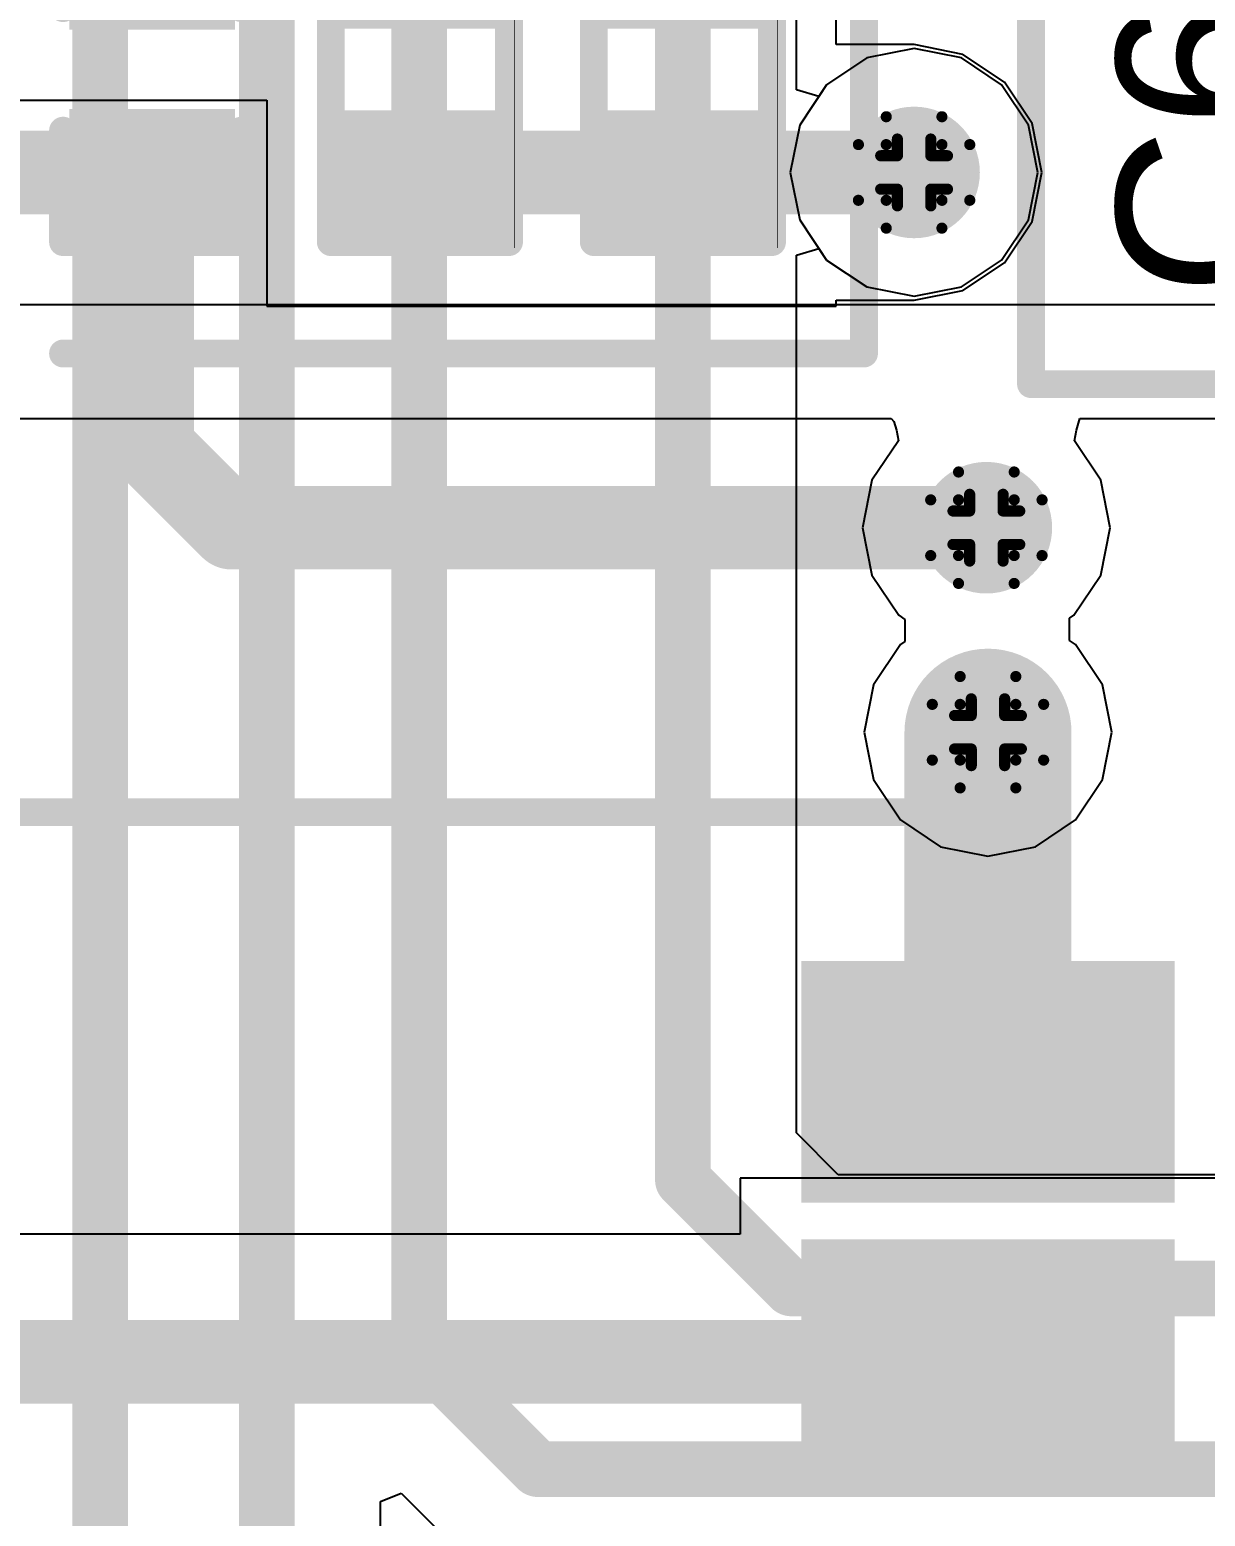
# Model space of a CAD drawing. Header units: inches. Extents: x 0 to 198, y 0 to 199.
# Drawn here: x 3.7802 to 3.9913, y 2.6045 to 2.8714 of the extents above; entities that cross this region are included whole.
import ezdxf

# ---------------------------------------------------------------- set-up
doc = ezdxf.new("R2010")
doc.units = ezdxf.units.IN
doc.header["$MEASUREMENT"] = 0
for name, color, linetype in [('Bottom Layer', 5, 'Continuous'), ('Drill Drawing', 1, 'Continuous'), ('Layer 1', 16, 'Continuous'), ('Layer 2', 76, 'Continuous'), ('Top Layer', 1, 'Continuous'), ('Top Overlay', 2, 'Continuous'), ('Top Paste', 8, 'Continuous'), ('Top Solder', 216, 'Continuous'), ('Via Holes', 16, 'Continuous')]:
    doc.layers.add(name, color=color, linetype=linetype)
doc.styles.add('Arial', font='', dxfattribs={"height": 0.2})
doc.styles.get('Arial').set_extended_font_data('Arial')

# ---------------------------------------------------------------- blocks, each defined once
blk = doc.blocks.new('41_SMD_UFL_M______47')
at = {"layer": 'Top Layer'}
for points in [[(0.31496035, 0.36732265), (0.37401545, 0.36732265), (0.37401545, 0.33188955), (0.31496035, 0.33188955)], [(0.31496035, 0.31732265), (0.37401545, 0.31732265), (0.37401545, 0.28188955), (0.31496035, 0.28188955)]]:
    blk.add_hatch(color=1, dxfattribs=at).paths.add_polyline_path(points)
at = {"layer": 'Top Paste'}
for points in [[(0.31496035, 0.36732265), (0.37401545, 0.36732265), (0.37401545, 0.33188955), (0.31496035, 0.33188955)], [(0.31496035, 0.31732265), (0.37401545, 0.31732265), (0.37401545, 0.28188955), (0.31496035, 0.28188955)]]:
    blk.add_hatch(color=8, dxfattribs=at).paths.add_polyline_path(points)
at = {"layer": 'Top Solder'}
for points in [[(0.31096035, 0.37132265), (0.37801545, 0.37132265), (0.37801545, 0.32788955), (0.31096035, 0.32788955)], [(0.31096035, 0.32132265), (0.37801545, 0.32132265), (0.37801545, 0.27788955), (0.31096035, 0.27788955)]]:
    blk.add_hatch(color=216, dxfattribs=at).paths.add_polyline_path(points)
at = {"layer": 'Top Overlay'}
for points in [[(-0.3560001, 0.3980001, 0.005, 0.005, 0), (0.3559999, 0.3980001, 0.005, 0.005, 0)], [(0.3559999, 0.3770001, 0.005, 0.005, 0), (0.3559999, 0.3980001, 0.005, 0.005, 0)]]:
    blk.add_lwpolyline(points, format="xyseb", dxfattribs=at)
for points in [[(0.3547499, 0.3980001, 0.0025, 0.0025, 1), (0.3572499, 0.3980001, 0.0025, 0.0025, 1)], [(0.3547499, 0.3980001, 0.0025, 0.0025, 1), (0.3572499, 0.3980001, 0.0025, 0.0025, 1)], [(0.3547499, 0.3770001, 0.0025, 0.0025, 1), (0.3572499, 0.3770001, 0.0025, 0.0025, 1)]]:
    blk.add_lwpolyline(points, format="xyseb", close=True, dxfattribs=at)
blk = doc.blocks.new('R___0402_93')
at = {"layer": 'Top Layer'}
for points in [[(-0.0275003, -0.0125007), (-0.0275003, 0.0124993), (-0.009500299999999998, 0.0124993), (-0.009500300000000001, -0.0125007)], [(0.009499699999999998, -0.0125007), (0.009499700000000002, 0.0124993), (0.0274997, 0.0124993), (0.0274997, -0.0125007)]]:
    blk.add_hatch(color=1, dxfattribs=at).paths.add_polyline_path(points)
at = {"layer": 'Top Paste'}
for points in [[(-0.0275003, -0.0125007), (-0.0275003, 0.0124993), (-0.009500299999999998, 0.0124993), (-0.009500300000000001, -0.0125007)], [(0.009499699999999998, -0.0125007), (0.009499700000000002, 0.0124993), (0.0274997, 0.0124993), (0.0274997, -0.0125007)]]:
    blk.add_hatch(color=8, dxfattribs=at).paths.add_polyline_path(points)
at = {"layer": 'Top Solder'}
for points in [[(-0.0296657, -0.0146661), (-0.0296657, 0.0146647), (-0.007334899999999998, 0.0146647), (-0.007334900000000002, -0.0146661)], [(0.007334299999999998, -0.0146661), (0.007334300000000001, 0.0146647), (0.0296651, 0.0146647), (0.0296651, -0.0146661)]]:
    blk.add_hatch(color=216, dxfattribs=at).paths.add_polyline_path(points)
at = {"layer": 'Top Overlay'}
for points in [[(-0.0310003, 0.0159993, 0.005, 0.005, 0), (-0.0310003, -0.0160007, 0.005, 0.005, 0)], [(-0.0310003, 0.0159993, 0.005, 0.005, 0), (0.0309997, 0.0159993, 0.005, 0.005, 0)], [(0.0309997, 0.0159993, 0.005, 0.005, 0), (0.0309997, -0.0160007, 0.005, 0.005, 0)], [(-0.0310003, -0.0160007, 0.005, 0.005, 0), (0.0309997, -0.0160007, 0.005, 0.005, 0)], [(-0.0320003, -0.0170007, 0.000127, 0.000127, 0), (0.0319997, -0.0170007, 0.000127, 0.000127, 0)]]:
    blk.add_lwpolyline(points, format="xyseb", dxfattribs=at)
for points in [[(-0.0322503, 0.0159993, 0.0025, 0.0025, 1), (-0.0297503, 0.0159993, 0.0025, 0.0025, 1)], [(-0.0322503, 0.0159993, 0.0025, 0.0025, 1), (-0.0297503, 0.0159993, 0.0025, 0.0025, 1)], [(0.0297497, 0.0159993, 0.0025, 0.0025, 1), (0.0322497, 0.0159993, 0.0025, 0.0025, 1)], [(0.0297497, 0.0159993, 0.0025, 0.0025, 1), (0.0322497, 0.0159993, 0.0025, 0.0025, 1)], [(-0.0322503, -0.0160007, 0.0025, 0.0025, 1), (-0.0297503, -0.0160007, 0.0025, 0.0025, 1)], [(-0.0322503, -0.0160007, 0.0025, 0.0025, 1), (-0.0297503, -0.0160007, 0.0025, 0.0025, 1)], [(0.0297497, -0.0160007, 0.0025, 0.0025, 1), (0.0322497, -0.0160007, 0.0025, 0.0025, 1)], [(0.0297497, -0.0160007, 0.0025, 0.0025, 1), (0.0322497, -0.0160007, 0.0025, 0.0025, 1)], [(-0.032032, -0.0170007, 6.35e-05, 6.35e-05, 1), (-0.0319686, -0.0170007, 6.35e-05, 6.35e-05, 1)], [(0.031968, -0.0170007, 6.35e-05, 6.35e-05, 1), (0.0320314, -0.0170007, 6.35e-05, 6.35e-05, 1)]]:
    blk.add_lwpolyline(points, format="xyseb", close=True, dxfattribs=at)
blk = doc.blocks.new('R___0402_95')
at = {"layer": 'Top Layer'}
for points in [[(-0.0274997, -0.0124999), (-0.0274997, 0.0125001), (-0.009499699999999998, 0.0125001), (-0.009499700000000002, -0.0124999)], [(0.009500299999999998, -0.0124999), (0.009500300000000001, 0.0125001), (0.0275003, 0.0125001), (0.0275003, -0.0124999)]]:
    blk.add_hatch(color=1, dxfattribs=at).paths.add_polyline_path(points)
at = {"layer": 'Top Paste'}
for points in [[(-0.0274997, -0.0124999), (-0.0274997, 0.0125001), (-0.009499699999999998, 0.0125001), (-0.009499700000000002, -0.0124999)], [(0.009500299999999998, -0.0124999), (0.009500300000000001, 0.0125001), (0.0275003, 0.0125001), (0.0275003, -0.0124999)]]:
    blk.add_hatch(color=8, dxfattribs=at).paths.add_polyline_path(points)
at = {"layer": 'Top Solder'}
for points in [[(-0.0296651, -0.0146653), (-0.0296651, 0.0146655), (-0.007334299999999998, 0.0146655), (-0.007334300000000001, -0.0146653)], [(0.007334899999999998, -0.0146653), (0.007334900000000002, 0.0146655), (0.0296657, 0.0146655), (0.0296657, -0.0146653)]]:
    blk.add_hatch(color=216, dxfattribs=at).paths.add_polyline_path(points)
at = {"layer": 'Top Overlay'}
for points in [[(-0.0309997, 0.0160001, 0.005, 0.005, 0), (-0.0309997, -0.0159999, 0.005, 0.005, 0)], [(-0.0309997, 0.0160001, 0.005, 0.005, 0), (0.0310003, 0.0160001, 0.005, 0.005, 0)], [(0.0310003, 0.0160001, 0.005, 0.005, 0), (0.0310003, -0.0159999, 0.005, 0.005, 0)], [(-0.0309997, -0.0159999, 0.005, 0.005, 0), (0.0310003, -0.0159999, 0.005, 0.005, 0)], [(-0.0319997, -0.0169999, 0.000127, 0.000127, 0), (0.0320003, -0.0169999, 0.000127, 0.000127, 0)]]:
    blk.add_lwpolyline(points, format="xyseb", dxfattribs=at)
for points in [[(-0.0322497, 0.0160001, 0.0025, 0.0025, 1), (-0.0297497, 0.0160001, 0.0025, 0.0025, 1)], [(-0.0322497, 0.0160001, 0.0025, 0.0025, 1), (-0.0297497, 0.0160001, 0.0025, 0.0025, 1)], [(0.0297503, 0.0160001, 0.0025, 0.0025, 1), (0.0322503, 0.0160001, 0.0025, 0.0025, 1)], [(0.0297503, 0.0160001, 0.0025, 0.0025, 1), (0.0322503, 0.0160001, 0.0025, 0.0025, 1)], [(-0.0322497, -0.0159999, 0.0025, 0.0025, 1), (-0.0297497, -0.0159999, 0.0025, 0.0025, 1)], [(-0.0322497, -0.0159999, 0.0025, 0.0025, 1), (-0.0297497, -0.0159999, 0.0025, 0.0025, 1)], [(0.0297503, -0.0159999, 0.0025, 0.0025, 1), (0.0322503, -0.0159999, 0.0025, 0.0025, 1)], [(0.0297503, -0.0159999, 0.0025, 0.0025, 1), (0.0322503, -0.0159999, 0.0025, 0.0025, 1)], [(-0.0320314, -0.0169999, 6.35e-05, 6.35e-05, 1), (-0.031968, -0.0169999, 6.35e-05, 6.35e-05, 1)], [(0.0319686, -0.0169999, 6.35e-05, 6.35e-05, 1), (0.032032, -0.0169999, 6.35e-05, 6.35e-05, 1)]]:
    blk.add_lwpolyline(points, format="xyseb", close=True, dxfattribs=at)
blk = doc.blocks.new('C___0402_312')
at = {"layer": 'Top Layer'}
for points in [[(-0.0274993, -0.0124993), (-0.0274993, 0.0125007), (-0.009499299999999999, 0.0125007), (-0.009499300000000002, -0.0124993)], [(0.009500699999999999, -0.0124993), (0.0095007, 0.0125007), (0.0275007, 0.0125007), (0.0275007, -0.0124993)]]:
    blk.add_hatch(color=1, dxfattribs=at).paths.add_polyline_path(points)
at = {"layer": 'Top Paste'}
for points in [[(-0.0274993, -0.0124993), (-0.0274993, 0.0125007), (-0.009499299999999999, 0.0125007), (-0.009499300000000002, -0.0124993)], [(0.009500699999999999, -0.0124993), (0.0095007, 0.0125007), (0.0275007, 0.0125007), (0.0275007, -0.0124993)]]:
    blk.add_hatch(color=8, dxfattribs=at).paths.add_polyline_path(points)
at = {"layer": 'Top Solder'}
for points in [[(-0.0298615, -0.0148615), (-0.0298615, 0.0148629), (-0.007137099999999999, 0.0148629), (-0.007137100000000001, -0.0148615)], [(0.007138499999999998, -0.0148615), (0.007138500000000002, 0.0148629), (0.0298629, 0.0148629), (0.0298629, -0.0148615)]]:
    blk.add_hatch(color=216, dxfattribs=at).paths.add_polyline_path(points)
at = {"layer": 'Top Overlay'}
for points in [[(-0.0309993, 0.0160007, 0.005, 0.005, 0), (-0.0109993, 0.0160007, 0.005, 0.005, 0)], [(-0.0309993, 0.0160007, 0.005, 0.005, 0), (-0.0309993, -0.0159993, 0.005, 0.005, 0)], [(0.0110007, 0.0160007, 0.005, 0.005, 0), (0.0310007, 0.0160007, 0.005, 0.005, 0)], [(0.0310007, 0.0160007, 0.005, 0.005, 0), (0.0310007, -0.0159993, 0.005, 0.005, 0)], [(-0.0309993, -0.0159993, 0.005, 0.005, 0), (-0.0109993, -0.0159993, 0.005, 0.005, 0)], [(0.0110007, -0.0159993, 0.005, 0.005, 0), (0.0310007, -0.0159993, 0.005, 0.005, 0)]]:
    blk.add_lwpolyline(points, format="xyseb", dxfattribs=at)
for points in [[(-0.0322493, 0.0160007, 0.0025, 0.0025, 1), (-0.0297493, 0.0160007, 0.0025, 0.0025, 1)], [(-0.0322493, 0.0160007, 0.0025, 0.0025, 1), (-0.0297493, 0.0160007, 0.0025, 0.0025, 1)], [(-0.0122493, 0.0160007, 0.0025, 0.0025, 1), (-0.0097493, 0.0160007, 0.0025, 0.0025, 1)], [(0.0097507, 0.0160007, 0.0025, 0.0025, 1), (0.0122507, 0.0160007, 0.0025, 0.0025, 1)], [(0.0297507, 0.0160007, 0.0025, 0.0025, 1), (0.0322507, 0.0160007, 0.0025, 0.0025, 1)], [(0.0297507, 0.0160007, 0.0025, 0.0025, 1), (0.0322507, 0.0160007, 0.0025, 0.0025, 1)], [(-0.0322493, -0.0159993, 0.0025, 0.0025, 1), (-0.0297493, -0.0159993, 0.0025, 0.0025, 1)], [(-0.0322493, -0.0159993, 0.0025, 0.0025, 1), (-0.0297493, -0.0159993, 0.0025, 0.0025, 1)], [(-0.0122493, -0.0159993, 0.0025, 0.0025, 1), (-0.0097493, -0.0159993, 0.0025, 0.0025, 1)], [(0.0097507, -0.0159993, 0.0025, 0.0025, 1), (0.0122507, -0.0159993, 0.0025, 0.0025, 1)], [(0.0297507, -0.0159993, 0.0025, 0.0025, 1), (0.0322507, -0.0159993, 0.0025, 0.0025, 1)], [(0.0297507, -0.0159993, 0.0025, 0.0025, 1), (0.0322507, -0.0159993, 0.0025, 0.0025, 1)]]:
    blk.add_lwpolyline(points, format="xyseb", close=True, dxfattribs=at)

msp = doc.modelspace()

# ---------------------------------------------------------------- hatches: boundary and pattern name
at = {"layer": 'Bottom Layer'}
h = msp.add_hatch(color=5, dxfattribs=at)
edge = h.paths.add_edge_path()
edge.add_arc((3.939, 2.8457779), 0.011811, 0, 360)
h = msp.add_hatch(color=5, dxfattribs=at)
edge = h.paths.add_edge_path()
edge.add_arc((3.95198, 2.782), 0.011811, 0, 360)
h = msp.add_hatch(color=5, dxfattribs=at)
edge = h.paths.add_edge_path()
edge.add_arc((3.9522696, 2.7452844), 0.011811, 0, 360)
at = {"layer": 'Layer 1'}
h = msp.add_hatch(color=16, dxfattribs=at)
edge = h.paths.add_edge_path()
edge.add_arc((3.939, 2.8457779), 0.011811, 0, 360)
h = msp.add_hatch(color=16, dxfattribs=at)
edge = h.paths.add_edge_path()
edge.add_arc((3.95198, 2.782), 0.011811, 0, 360)
h = msp.add_hatch(color=16, dxfattribs=at)
edge = h.paths.add_edge_path()
edge.add_arc((3.9522696, 2.7452844), 0.011811, 0, 360)
at = {"layer": 'Layer 2'}
h = msp.add_hatch(color=76, dxfattribs=at)
edge = h.paths.add_edge_path()
edge.add_arc((3.939, 2.8457779), 0.011811, 0, 360)
h = msp.add_hatch(color=76, dxfattribs=at)
edge = h.paths.add_edge_path()
edge.add_arc((3.95198, 2.782), 0.011811, 0, 360)
h = msp.add_hatch(color=76, dxfattribs=at)
edge = h.paths.add_edge_path()
edge.add_arc((3.9522696, 2.7452844), 0.011811, 0, 360)
at = {"layer": 'Top Layer'}
h = msp.add_hatch(color=1, dxfattribs=at)
edge = h.paths.add_edge_path()
edge.add_arc((3.939, 2.8457779), 0.011811, 0, 360)
h = msp.add_hatch(color=1, dxfattribs=at)
edge = h.paths.add_edge_path()
edge.add_arc((3.95198, 2.782), 0.011811, 0, 360)
h = msp.add_hatch(color=1, dxfattribs=at)
edge = h.paths.add_edge_path()
edge.add_arc((3.9522696, 2.7452844), 0.011811, 0, 360)
at = {"layer": 'Via Holes'}
h = msp.add_hatch(color=7, dxfattribs=at)
edge = h.paths.add_edge_path()
edge.add_arc((3.939, 2.8457779), 0.0059055, 0, 360)
h = msp.add_hatch(color=7, dxfattribs=at)
edge = h.paths.add_edge_path()
edge.add_arc((3.95198, 2.782), 0.0059055, 0, 360)
h = msp.add_hatch(color=7, dxfattribs=at)
edge = h.paths.add_edge_path()
edge.add_arc((3.9522696, 2.7452844), 0.0059055, 0, 360)

# ---------------------------------------------------------------- linework, layer by layer
at = {"layer": 'Bottom Layer'}
for p, q in [((3.9178714, 2.8606154), (3.9178714, 2.9167381)), ((3.9304898, 2.8663234), (3.9232751, 2.8615028)), ((3.939, 2.8680162), (3.9304898, 2.8663234)), ((3.9475102, 2.8663234), (3.939, 2.8680162)), ((3.9547249, 2.8615028), (3.9475102, 2.8663234)), ((3.9232751, 2.8615028), (3.9218714, 2.859402)), ((3.9595455, 2.8542881), (3.9547249, 2.8615028)), ((3.9218714, 2.859402), (3.9178714, 2.8606154)), ((3.9612383, 2.8457779), (3.9595455, 2.8542881)), ((3.9595455, 2.8372677), (3.9612383, 2.8457779)), ((3.9547249, 2.830053), (3.9595455, 2.8372677)), ((3.9178714, 2.8309404), (3.9218714, 2.8321538)), ((3.9218714, 2.8321538), (3.9232751, 2.830053)), ((3.9178714, 2.6733453), (3.9178714, 2.8309404)), ((3.9232751, 2.830053), (3.9304898, 2.8252324)), ((3.9475102, 2.8252324), (3.9547249, 2.830053)), ((3.9304898, 2.8252324), (3.939, 2.8235396)), ((3.939, 2.8235396), (3.9475102, 2.8252324)), ((3.9253866, 2.6658301), (3.9178714, 2.6733453)), ((4.2218825, 2.6658301), (3.9253866, 2.6658301)), ((3.8431662, 2.6071619), (3.8468618, 2.6086926)), ((3.8468618, 2.6086926), (3.8569736, 2.5985808)), ((3.8431662, 2.4616722), (3.8431662, 2.6071619))]:
    msp.add_line(p, q, dxfattribs=at)
for points in [[(3.7928286, 2.4026154, 0.01, 0.01, 0), (3.7928286, 2.9851902, 0.01, 0.01, 0)], [(3.8227744, 2.4532256, 0.01, 0.01, 0), (3.8227744, 2.9574095, 0.01, 0.01, 0)], [(3.8501368, 2.634256, 0.01, 0.01, 0), (3.8501368, 2.9254783, 0.01, 0.01, 0)], [(3.8974796, 2.6648987, 0.01, 0.01, 0), (3.8974796, 2.9254783, 0.01, 0.01, 0)], [(3.8974796, 2.6648987, 0.01, 0.01, 0), (3.91694, 2.6454383, 0.01, 0.01, 0)], [(3.91694, 2.6454383, 0.01, 0.01, 0), (4.2218825, 2.6454383, 0.01, 0.01, 0)], [(3.8501368, 2.634256, 0.01, 0.01, 0), (3.8713928, 2.613, 0.01, 0.01, 0)], [(3.8713928, 2.613, 0.01, 0.01, 0), (4.206, 2.613, 0.01, 0.01, 0)]]:
    msp.add_lwpolyline(points, format="xyseb", dxfattribs=at)
for points in [[(3.8949796, 2.6648987, 0.005, 0.005, 1), (3.8999796, 2.6648987, 0.005, 0.005, 1)], [(3.8949796, 2.6648987, 0.005, 0.005, 1), (3.8999796, 2.6648987, 0.005, 0.005, 1)], [(3.91444, 2.6454383, 0.005, 0.005, 1), (3.91944, 2.6454383, 0.005, 0.005, 1)], [(3.91444, 2.6454383, 0.005, 0.005, 1), (3.91944, 2.6454383, 0.005, 0.005, 1)], [(3.8476368, 2.634256, 0.005, 0.005, 1), (3.8526368, 2.634256, 0.005, 0.005, 1)], [(3.8476368, 2.634256, 0.005, 0.005, 1), (3.8526368, 2.634256, 0.005, 0.005, 1)], [(3.8688928, 2.613, 0.005, 0.005, 1), (3.8738928, 2.613, 0.005, 0.005, 1)], [(3.8688928, 2.613, 0.005, 0.005, 1), (3.8738928, 2.613, 0.005, 0.005, 1)]]:
    msp.add_lwpolyline(points, format="xyseb", close=True, dxfattribs=at)
at = {"layer": 'Drill Drawing'}
for points in [[(3.934, 2.8507779, 0.002, 0.002, 0), (3.934, 2.8557779, 0.002, 0.002, 0)], [(3.934, 2.8557779, 0.002, 0.002, 0), (3.944, 2.8557779, 0.002, 0.002, 0)], [(3.944, 2.8507779, 0.002, 0.002, 0), (3.944, 2.8557779, 0.002, 0.002, 0)], [(3.929, 2.8407779, 0.002, 0.002, 0), (3.929, 2.8507779, 0.002, 0.002, 0)], [(3.929, 2.8507779, 0.002, 0.002, 0), (3.934, 2.8507779, 0.002, 0.002, 0)], [(3.936, 2.8487779, 0.002, 0.002, 0), (3.936, 2.8517779, 0.002, 0.002, 0)], [(3.936, 2.8517779, 0.002, 0.002, 0), (3.942, 2.8517779, 0.002, 0.002, 0)], [(3.942, 2.8487779, 0.002, 0.002, 0), (3.942, 2.8517779, 0.002, 0.002, 0)], [(3.944, 2.8507779, 0.002, 0.002, 0), (3.949, 2.8507779, 0.002, 0.002, 0)], [(3.949, 2.8407779, 0.002, 0.002, 0), (3.949, 2.8507779, 0.002, 0.002, 0)], [(3.933, 2.8427779, 0.002, 0.002, 0), (3.933, 2.8487779, 0.002, 0.002, 0)], [(3.933, 2.8487779, 0.002, 0.002, 0), (3.936, 2.8487779, 0.002, 0.002, 0)], [(3.942, 2.8487779, 0.002, 0.002, 0), (3.945, 2.8487779, 0.002, 0.002, 0)], [(3.945, 2.8427779, 0.002, 0.002, 0), (3.945, 2.8487779, 0.002, 0.002, 0)], [(3.933, 2.8427779, 0.002, 0.002, 0), (3.936, 2.8427779, 0.002, 0.002, 0)], [(3.936, 2.8397779, 0.002, 0.002, 0), (3.936, 2.8427779, 0.002, 0.002, 0)], [(3.942, 2.8427779, 0.002, 0.002, 0), (3.945, 2.8427779, 0.002, 0.002, 0)], [(3.942, 2.8397779, 0.002, 0.002, 0), (3.942, 2.8427779, 0.002, 0.002, 0)], [(3.929, 2.8407779, 0.002, 0.002, 0), (3.934, 2.8407779, 0.002, 0.002, 0)], [(3.934, 2.8357779, 0.002, 0.002, 0), (3.934, 2.8407779, 0.002, 0.002, 0)], [(3.936, 2.8397779, 0.002, 0.002, 0), (3.942, 2.8397779, 0.002, 0.002, 0)], [(3.944, 2.8407779, 0.002, 0.002, 0), (3.949, 2.8407779, 0.002, 0.002, 0)], [(3.944, 2.8357779, 0.002, 0.002, 0), (3.944, 2.8407779, 0.002, 0.002, 0)], [(3.934, 2.8357779, 0.002, 0.002, 0), (3.944, 2.8357779, 0.002, 0.002, 0)], [(3.94698, 2.787, 0.002, 0.002, 0), (3.94698, 2.792, 0.002, 0.002, 0)], [(3.94698, 2.792, 0.002, 0.002, 0), (3.95698, 2.792, 0.002, 0.002, 0)], [(3.95698, 2.787, 0.002, 0.002, 0), (3.95698, 2.792, 0.002, 0.002, 0)], [(3.94898, 2.785, 0.002, 0.002, 0), (3.94898, 2.788, 0.002, 0.002, 0)], [(3.94898, 2.788, 0.002, 0.002, 0), (3.95498, 2.788, 0.002, 0.002, 0)], [(3.95498, 2.785, 0.002, 0.002, 0), (3.95498, 2.788, 0.002, 0.002, 0)], [(3.94198, 2.777, 0.002, 0.002, 0), (3.94198, 2.787, 0.002, 0.002, 0)], [(3.94198, 2.787, 0.002, 0.002, 0), (3.94698, 2.787, 0.002, 0.002, 0)], [(3.95698, 2.787, 0.002, 0.002, 0), (3.96198, 2.787, 0.002, 0.002, 0)], [(3.96198, 2.777, 0.002, 0.002, 0), (3.96198, 2.787, 0.002, 0.002, 0)], [(3.94598, 2.779, 0.002, 0.002, 0), (3.94598, 2.785, 0.002, 0.002, 0)], [(3.94598, 2.785, 0.002, 0.002, 0), (3.94898, 2.785, 0.002, 0.002, 0)], [(3.95498, 2.785, 0.002, 0.002, 0), (3.95798, 2.785, 0.002, 0.002, 0)], [(3.95798, 2.779, 0.002, 0.002, 0), (3.95798, 2.785, 0.002, 0.002, 0)], [(3.94598, 2.779, 0.002, 0.002, 0), (3.94898, 2.779, 0.002, 0.002, 0)], [(3.94898, 2.776, 0.002, 0.002, 0), (3.94898, 2.779, 0.002, 0.002, 0)], [(3.95498, 2.779, 0.002, 0.002, 0), (3.95798, 2.779, 0.002, 0.002, 0)], [(3.95498, 2.776, 0.002, 0.002, 0), (3.95498, 2.779, 0.002, 0.002, 0)], [(3.94198, 2.777, 0.002, 0.002, 0), (3.94698, 2.777, 0.002, 0.002, 0)], [(3.94698, 2.772, 0.002, 0.002, 0), (3.94698, 2.777, 0.002, 0.002, 0)], [(3.94898, 2.776, 0.002, 0.002, 0), (3.95498, 2.776, 0.002, 0.002, 0)], [(3.95698, 2.777, 0.002, 0.002, 0), (3.96198, 2.777, 0.002, 0.002, 0)], [(3.95698, 2.772, 0.002, 0.002, 0), (3.95698, 2.777, 0.002, 0.002, 0)], [(3.94698, 2.772, 0.002, 0.002, 0), (3.95698, 2.772, 0.002, 0.002, 0)], [(3.9472696, 2.7502844, 0.002, 0.002, 0), (3.9472696, 2.7552844, 0.002, 0.002, 0)], [(3.9472696, 2.7552844, 0.002, 0.002, 0), (3.9572696, 2.7552844, 0.002, 0.002, 0)], [(3.9572696, 2.7502844, 0.002, 0.002, 0), (3.9572696, 2.7552844, 0.002, 0.002, 0)], [(3.9492696, 2.7482844, 0.002, 0.002, 0), (3.9492696, 2.7512844, 0.002, 0.002, 0)], [(3.9492696, 2.7512844, 0.002, 0.002, 0), (3.9552696, 2.7512844, 0.002, 0.002, 0)], [(3.9552696, 2.7482844, 0.002, 0.002, 0), (3.9552696, 2.7512844, 0.002, 0.002, 0)], [(3.9422696, 2.7402844, 0.002, 0.002, 0), (3.9422696, 2.7502844, 0.002, 0.002, 0)], [(3.9422696, 2.7502844, 0.002, 0.002, 0), (3.9472696, 2.7502844, 0.002, 0.002, 0)], [(3.9462696, 2.7422844, 0.002, 0.002, 0), (3.9462696, 2.7482844, 0.002, 0.002, 0)], [(3.9462696, 2.7482844, 0.002, 0.002, 0), (3.9492696, 2.7482844, 0.002, 0.002, 0)], [(3.9552696, 2.7482844, 0.002, 0.002, 0), (3.9582696, 2.7482844, 0.002, 0.002, 0)], [(3.9572696, 2.7502844, 0.002, 0.002, 0), (3.9622696, 2.7502844, 0.002, 0.002, 0)], [(3.9582696, 2.7422844, 0.002, 0.002, 0), (3.9582696, 2.7482844, 0.002, 0.002, 0)], [(3.9622696, 2.7402844, 0.002, 0.002, 0), (3.9622696, 2.7502844, 0.002, 0.002, 0)], [(3.9422696, 2.7402844, 0.002, 0.002, 0), (3.9472696, 2.7402844, 0.002, 0.002, 0)], [(3.9462696, 2.7422844, 0.002, 0.002, 0), (3.9492696, 2.7422844, 0.002, 0.002, 0)], [(3.9472696, 2.7352844, 0.002, 0.002, 0), (3.9472696, 2.7402844, 0.002, 0.002, 0)], [(3.9492696, 2.7392844, 0.002, 0.002, 0), (3.9492696, 2.7422844, 0.002, 0.002, 0)], [(3.9552696, 2.7422844, 0.002, 0.002, 0), (3.9582696, 2.7422844, 0.002, 0.002, 0)], [(3.9552696, 2.7392844, 0.002, 0.002, 0), (3.9552696, 2.7422844, 0.002, 0.002, 0)], [(3.9572696, 2.7402844, 0.002, 0.002, 0), (3.9622696, 2.7402844, 0.002, 0.002, 0)], [(3.9572696, 2.7352844, 0.002, 0.002, 0), (3.9572696, 2.7402844, 0.002, 0.002, 0)], [(3.9492696, 2.7392844, 0.002, 0.002, 0), (3.9552696, 2.7392844, 0.002, 0.002, 0)], [(3.9472696, 2.7352844, 0.002, 0.002, 0), (3.9572696, 2.7352844, 0.002, 0.002, 0)]]:
    msp.add_lwpolyline(points, format="xyseb", dxfattribs=at)
for points in [[(3.9335, 2.8557779, 0.001, 0.001, 1), (3.9345, 2.8557779, 0.001, 0.001, 1)], [(3.9335, 2.8557779, 0.001, 0.001, 1), (3.9345, 2.8557779, 0.001, 0.001, 1)], [(3.9435, 2.8557779, 0.001, 0.001, 1), (3.9445, 2.8557779, 0.001, 0.001, 1)], [(3.9435, 2.8557779, 0.001, 0.001, 1), (3.9445, 2.8557779, 0.001, 0.001, 1)], [(3.9285, 2.8507779, 0.001, 0.001, 1), (3.9295, 2.8507779, 0.001, 0.001, 1)], [(3.9285, 2.8507779, 0.001, 0.001, 1), (3.9295, 2.8507779, 0.001, 0.001, 1)], [(3.9335, 2.8507779, 0.001, 0.001, 1), (3.9345, 2.8507779, 0.001, 0.001, 1)], [(3.9335, 2.8507779, 0.001, 0.001, 1), (3.9345, 2.8507779, 0.001, 0.001, 1)], [(3.9355, 2.8517779, 0.001, 0.001, 1), (3.9365, 2.8517779, 0.001, 0.001, 1)], [(3.9355, 2.8517779, 0.001, 0.001, 1), (3.9365, 2.8517779, 0.001, 0.001, 1)], [(3.9415, 2.8517779, 0.001, 0.001, 1), (3.9425, 2.8517779, 0.001, 0.001, 1)], [(3.9415, 2.8517779, 0.001, 0.001, 1), (3.9425, 2.8517779, 0.001, 0.001, 1)], [(3.9435, 2.8507779, 0.001, 0.001, 1), (3.9445, 2.8507779, 0.001, 0.001, 1)], [(3.9435, 2.8507779, 0.001, 0.001, 1), (3.9445, 2.8507779, 0.001, 0.001, 1)], [(3.9485, 2.8507779, 0.001, 0.001, 1), (3.9495, 2.8507779, 0.001, 0.001, 1)], [(3.9485, 2.8507779, 0.001, 0.001, 1), (3.9495, 2.8507779, 0.001, 0.001, 1)], [(3.9325, 2.8487779, 0.001, 0.001, 1), (3.9335, 2.8487779, 0.001, 0.001, 1)], [(3.9325, 2.8487779, 0.001, 0.001, 1), (3.9335, 2.8487779, 0.001, 0.001, 1)], [(3.9355, 2.8487779, 0.001, 0.001, 1), (3.9365, 2.8487779, 0.001, 0.001, 1)], [(3.9355, 2.8487779, 0.001, 0.001, 1), (3.9365, 2.8487779, 0.001, 0.001, 1)], [(3.9415, 2.8487779, 0.001, 0.001, 1), (3.9425, 2.8487779, 0.001, 0.001, 1)], [(3.9415, 2.8487779, 0.001, 0.001, 1), (3.9425, 2.8487779, 0.001, 0.001, 1)], [(3.9445, 2.8487779, 0.001, 0.001, 1), (3.9455, 2.8487779, 0.001, 0.001, 1)], [(3.9445, 2.8487779, 0.001, 0.001, 1), (3.9455, 2.8487779, 0.001, 0.001, 1)], [(3.9325, 2.8427779, 0.001, 0.001, 1), (3.9335, 2.8427779, 0.001, 0.001, 1)], [(3.9325, 2.8427779, 0.001, 0.001, 1), (3.9335, 2.8427779, 0.001, 0.001, 1)], [(3.9355, 2.8427779, 0.001, 0.001, 1), (3.9365, 2.8427779, 0.001, 0.001, 1)], [(3.9355, 2.8427779, 0.001, 0.001, 1), (3.9365, 2.8427779, 0.001, 0.001, 1)], [(3.9415, 2.8427779, 0.001, 0.001, 1), (3.9425, 2.8427779, 0.001, 0.001, 1)], [(3.9415, 2.8427779, 0.001, 0.001, 1), (3.9425, 2.8427779, 0.001, 0.001, 1)], [(3.9445, 2.8427779, 0.001, 0.001, 1), (3.9455, 2.8427779, 0.001, 0.001, 1)], [(3.9445, 2.8427779, 0.001, 0.001, 1), (3.9455, 2.8427779, 0.001, 0.001, 1)], [(3.9285, 2.8407779, 0.001, 0.001, 1), (3.9295, 2.8407779, 0.001, 0.001, 1)], [(3.9285, 2.8407779, 0.001, 0.001, 1), (3.9295, 2.8407779, 0.001, 0.001, 1)], [(3.9335, 2.8407779, 0.001, 0.001, 1), (3.9345, 2.8407779, 0.001, 0.001, 1)], [(3.9335, 2.8407779, 0.001, 0.001, 1), (3.9345, 2.8407779, 0.001, 0.001, 1)], [(3.9355, 2.8397779, 0.001, 0.001, 1), (3.9365, 2.8397779, 0.001, 0.001, 1)], [(3.9355, 2.8397779, 0.001, 0.001, 1), (3.9365, 2.8397779, 0.001, 0.001, 1)], [(3.9415, 2.8397779, 0.001, 0.001, 1), (3.9425, 2.8397779, 0.001, 0.001, 1)], [(3.9415, 2.8397779, 0.001, 0.001, 1), (3.9425, 2.8397779, 0.001, 0.001, 1)], [(3.9435, 2.8407779, 0.001, 0.001, 1), (3.9445, 2.8407779, 0.001, 0.001, 1)], [(3.9435, 2.8407779, 0.001, 0.001, 1), (3.9445, 2.8407779, 0.001, 0.001, 1)], [(3.9485, 2.8407779, 0.001, 0.001, 1), (3.9495, 2.8407779, 0.001, 0.001, 1)], [(3.9485, 2.8407779, 0.001, 0.001, 1), (3.9495, 2.8407779, 0.001, 0.001, 1)], [(3.9335, 2.8357779, 0.001, 0.001, 1), (3.9345, 2.8357779, 0.001, 0.001, 1)], [(3.9335, 2.8357779, 0.001, 0.001, 1), (3.9345, 2.8357779, 0.001, 0.001, 1)], [(3.9435, 2.8357779, 0.001, 0.001, 1), (3.9445, 2.8357779, 0.001, 0.001, 1)], [(3.9435, 2.8357779, 0.001, 0.001, 1), (3.9445, 2.8357779, 0.001, 0.001, 1)], [(3.94648, 2.792, 0.001, 0.001, 1), (3.94748, 2.792, 0.001, 0.001, 1)], [(3.94648, 2.792, 0.001, 0.001, 1), (3.94748, 2.792, 0.001, 0.001, 1)], [(3.95648, 2.792, 0.001, 0.001, 1), (3.95748, 2.792, 0.001, 0.001, 1)], [(3.95648, 2.792, 0.001, 0.001, 1), (3.95748, 2.792, 0.001, 0.001, 1)], [(3.94848, 2.788, 0.001, 0.001, 1), (3.94948, 2.788, 0.001, 0.001, 1)], [(3.94848, 2.788, 0.001, 0.001, 1), (3.94948, 2.788, 0.001, 0.001, 1)], [(3.95448, 2.788, 0.001, 0.001, 1), (3.95548, 2.788, 0.001, 0.001, 1)], [(3.95448, 2.788, 0.001, 0.001, 1), (3.95548, 2.788, 0.001, 0.001, 1)], [(3.94148, 2.787, 0.001, 0.001, 1), (3.94248, 2.787, 0.001, 0.001, 1)], [(3.94148, 2.787, 0.001, 0.001, 1), (3.94248, 2.787, 0.001, 0.001, 1)], [(3.94648, 2.787, 0.001, 0.001, 1), (3.94748, 2.787, 0.001, 0.001, 1)], [(3.94648, 2.787, 0.001, 0.001, 1), (3.94748, 2.787, 0.001, 0.001, 1)], [(3.95648, 2.787, 0.001, 0.001, 1), (3.95748, 2.787, 0.001, 0.001, 1)], [(3.95648, 2.787, 0.001, 0.001, 1), (3.95748, 2.787, 0.001, 0.001, 1)], [(3.96148, 2.787, 0.001, 0.001, 1), (3.96248, 2.787, 0.001, 0.001, 1)], [(3.96148, 2.787, 0.001, 0.001, 1), (3.96248, 2.787, 0.001, 0.001, 1)], [(3.94548, 2.785, 0.001, 0.001, 1), (3.94648, 2.785, 0.001, 0.001, 1)], [(3.94548, 2.785, 0.001, 0.001, 1), (3.94648, 2.785, 0.001, 0.001, 1)], [(3.94848, 2.785, 0.001, 0.001, 1), (3.94948, 2.785, 0.001, 0.001, 1)], [(3.94848, 2.785, 0.001, 0.001, 1), (3.94948, 2.785, 0.001, 0.001, 1)], [(3.95448, 2.785, 0.001, 0.001, 1), (3.95548, 2.785, 0.001, 0.001, 1)], [(3.95448, 2.785, 0.001, 0.001, 1), (3.95548, 2.785, 0.001, 0.001, 1)], [(3.95748, 2.785, 0.001, 0.001, 1), (3.95848, 2.785, 0.001, 0.001, 1)], [(3.95748, 2.785, 0.001, 0.001, 1), (3.95848, 2.785, 0.001, 0.001, 1)], [(3.94548, 2.779, 0.001, 0.001, 1), (3.94648, 2.779, 0.001, 0.001, 1)], [(3.94548, 2.779, 0.001, 0.001, 1), (3.94648, 2.779, 0.001, 0.001, 1)], [(3.94848, 2.779, 0.001, 0.001, 1), (3.94948, 2.779, 0.001, 0.001, 1)], [(3.94848, 2.779, 0.001, 0.001, 1), (3.94948, 2.779, 0.001, 0.001, 1)], [(3.95448, 2.779, 0.001, 0.001, 1), (3.95548, 2.779, 0.001, 0.001, 1)], [(3.95448, 2.779, 0.001, 0.001, 1), (3.95548, 2.779, 0.001, 0.001, 1)], [(3.95748, 2.779, 0.001, 0.001, 1), (3.95848, 2.779, 0.001, 0.001, 1)], [(3.95748, 2.779, 0.001, 0.001, 1), (3.95848, 2.779, 0.001, 0.001, 1)], [(3.94148, 2.777, 0.001, 0.001, 1), (3.94248, 2.777, 0.001, 0.001, 1)], [(3.94148, 2.777, 0.001, 0.001, 1), (3.94248, 2.777, 0.001, 0.001, 1)], [(3.94648, 2.777, 0.001, 0.001, 1), (3.94748, 2.777, 0.001, 0.001, 1)], [(3.94648, 2.777, 0.001, 0.001, 1), (3.94748, 2.777, 0.001, 0.001, 1)], [(3.94848, 2.776, 0.001, 0.001, 1), (3.94948, 2.776, 0.001, 0.001, 1)], [(3.94848, 2.776, 0.001, 0.001, 1), (3.94948, 2.776, 0.001, 0.001, 1)], [(3.95448, 2.776, 0.001, 0.001, 1), (3.95548, 2.776, 0.001, 0.001, 1)], [(3.95448, 2.776, 0.001, 0.001, 1), (3.95548, 2.776, 0.001, 0.001, 1)], [(3.95648, 2.777, 0.001, 0.001, 1), (3.95748, 2.777, 0.001, 0.001, 1)], [(3.95648, 2.777, 0.001, 0.001, 1), (3.95748, 2.777, 0.001, 0.001, 1)], [(3.96148, 2.777, 0.001, 0.001, 1), (3.96248, 2.777, 0.001, 0.001, 1)], [(3.96148, 2.777, 0.001, 0.001, 1), (3.96248, 2.777, 0.001, 0.001, 1)], [(3.94648, 2.772, 0.001, 0.001, 1), (3.94748, 2.772, 0.001, 0.001, 1)], [(3.94648, 2.772, 0.001, 0.001, 1), (3.94748, 2.772, 0.001, 0.001, 1)], [(3.95648, 2.772, 0.001, 0.001, 1), (3.95748, 2.772, 0.001, 0.001, 1)], [(3.95648, 2.772, 0.001, 0.001, 1), (3.95748, 2.772, 0.001, 0.001, 1)], [(3.9467696, 2.7552844, 0.001, 0.001, 1), (3.9477696, 2.7552844, 0.001, 0.001, 1)], [(3.9467696, 2.7552844, 0.001, 0.001, 1), (3.9477696, 2.7552844, 0.001, 0.001, 1)], [(3.9567696, 2.7552844, 0.001, 0.001, 1), (3.9577696, 2.7552844, 0.001, 0.001, 1)], [(3.9567696, 2.7552844, 0.001, 0.001, 1), (3.9577696, 2.7552844, 0.001, 0.001, 1)], [(3.9487696, 2.7512844, 0.001, 0.001, 1), (3.9497696, 2.7512844, 0.001, 0.001, 1)], [(3.9487696, 2.7512844, 0.001, 0.001, 1), (3.9497696, 2.7512844, 0.001, 0.001, 1)], [(3.9547696, 2.7512844, 0.001, 0.001, 1), (3.9557696, 2.7512844, 0.001, 0.001, 1)], [(3.9547696, 2.7512844, 0.001, 0.001, 1), (3.9557696, 2.7512844, 0.001, 0.001, 1)], [(3.9417696, 2.7502844, 0.001, 0.001, 1), (3.9427696, 2.7502844, 0.001, 0.001, 1)], [(3.9417696, 2.7502844, 0.001, 0.001, 1), (3.9427696, 2.7502844, 0.001, 0.001, 1)], [(3.9457696, 2.7482844, 0.001, 0.001, 1), (3.9467696, 2.7482844, 0.001, 0.001, 1)], [(3.9457696, 2.7482844, 0.001, 0.001, 1), (3.9467696, 2.7482844, 0.001, 0.001, 1)], [(3.9467696, 2.7502844, 0.001, 0.001, 1), (3.9477696, 2.7502844, 0.001, 0.001, 1)], [(3.9467696, 2.7502844, 0.001, 0.001, 1), (3.9477696, 2.7502844, 0.001, 0.001, 1)], [(3.9487696, 2.7482844, 0.001, 0.001, 1), (3.9497696, 2.7482844, 0.001, 0.001, 1)], [(3.9487696, 2.7482844, 0.001, 0.001, 1), (3.9497696, 2.7482844, 0.001, 0.001, 1)], [(3.9547696, 2.7482844, 0.001, 0.001, 1), (3.9557696, 2.7482844, 0.001, 0.001, 1)], [(3.9547696, 2.7482844, 0.001, 0.001, 1), (3.9557696, 2.7482844, 0.001, 0.001, 1)], [(3.9567696, 2.7502844, 0.001, 0.001, 1), (3.9577696, 2.7502844, 0.001, 0.001, 1)], [(3.9567696, 2.7502844, 0.001, 0.001, 1), (3.9577696, 2.7502844, 0.001, 0.001, 1)], [(3.9577696, 2.7482844, 0.001, 0.001, 1), (3.9587696, 2.7482844, 0.001, 0.001, 1)], [(3.9577696, 2.7482844, 0.001, 0.001, 1), (3.9587696, 2.7482844, 0.001, 0.001, 1)], [(3.9617696, 2.7502844, 0.001, 0.001, 1), (3.9627696, 2.7502844, 0.001, 0.001, 1)], [(3.9617696, 2.7502844, 0.001, 0.001, 1), (3.9627696, 2.7502844, 0.001, 0.001, 1)], [(3.9417696, 2.7402844, 0.001, 0.001, 1), (3.9427696, 2.7402844, 0.001, 0.001, 1)], [(3.9417696, 2.7402844, 0.001, 0.001, 1), (3.9427696, 2.7402844, 0.001, 0.001, 1)], [(3.9457696, 2.7422844, 0.001, 0.001, 1), (3.9467696, 2.7422844, 0.001, 0.001, 1)], [(3.9457696, 2.7422844, 0.001, 0.001, 1), (3.9467696, 2.7422844, 0.001, 0.001, 1)], [(3.9467696, 2.7402844, 0.001, 0.001, 1), (3.9477696, 2.7402844, 0.001, 0.001, 1)], [(3.9467696, 2.7402844, 0.001, 0.001, 1), (3.9477696, 2.7402844, 0.001, 0.001, 1)], [(3.9487696, 2.7422844, 0.001, 0.001, 1), (3.9497696, 2.7422844, 0.001, 0.001, 1)], [(3.9487696, 2.7422844, 0.001, 0.001, 1), (3.9497696, 2.7422844, 0.001, 0.001, 1)], [(3.9547696, 2.7422844, 0.001, 0.001, 1), (3.9557696, 2.7422844, 0.001, 0.001, 1)], [(3.9547696, 2.7422844, 0.001, 0.001, 1), (3.9557696, 2.7422844, 0.001, 0.001, 1)], [(3.9567696, 2.7402844, 0.001, 0.001, 1), (3.9577696, 2.7402844, 0.001, 0.001, 1)], [(3.9567696, 2.7402844, 0.001, 0.001, 1), (3.9577696, 2.7402844, 0.001, 0.001, 1)], [(3.9577696, 2.7422844, 0.001, 0.001, 1), (3.9587696, 2.7422844, 0.001, 0.001, 1)], [(3.9577696, 2.7422844, 0.001, 0.001, 1), (3.9587696, 2.7422844, 0.001, 0.001, 1)], [(3.9617696, 2.7402844, 0.001, 0.001, 1), (3.9627696, 2.7402844, 0.001, 0.001, 1)], [(3.9617696, 2.7402844, 0.001, 0.001, 1), (3.9627696, 2.7402844, 0.001, 0.001, 1)], [(3.9487696, 2.7392844, 0.001, 0.001, 1), (3.9497696, 2.7392844, 0.001, 0.001, 1)], [(3.9487696, 2.7392844, 0.001, 0.001, 1), (3.9497696, 2.7392844, 0.001, 0.001, 1)], [(3.9547696, 2.7392844, 0.001, 0.001, 1), (3.9557696, 2.7392844, 0.001, 0.001, 1)], [(3.9547696, 2.7392844, 0.001, 0.001, 1), (3.9557696, 2.7392844, 0.001, 0.001, 1)], [(3.9467696, 2.7352844, 0.001, 0.001, 1), (3.9477696, 2.7352844, 0.001, 0.001, 1)], [(3.9467696, 2.7352844, 0.001, 0.001, 1), (3.9477696, 2.7352844, 0.001, 0.001, 1)], [(3.9567696, 2.7352844, 0.001, 0.001, 1), (3.9577696, 2.7352844, 0.001, 0.001, 1)], [(3.9567696, 2.7352844, 0.001, 0.001, 1), (3.9577696, 2.7352844, 0.001, 0.001, 1)]]:
    msp.add_lwpolyline(points, format="xyseb", close=True, dxfattribs=at)
at = {"layer": 'Layer 1'}
for p, q in [((3.9304898, 2.8663234), (3.9232751, 2.8615028)), ((3.939, 2.8680162), (3.9304898, 2.8663234)), ((3.9475102, 2.8663234), (3.939, 2.8680162)), ((3.9547249, 2.8615028), (3.9475102, 2.8663234)), ((3.9232751, 2.8615028), (3.9184545, 2.8542881)), ((3.9595455, 2.8542881), (3.9547249, 2.8615028)), ((3.9184545, 2.8542881), (3.9167617, 2.8457779)), ((3.9612383, 2.8457779), (3.9595455, 2.8542881)), ((3.9167617, 2.8457779), (3.9184545, 2.8372677)), ((3.9595455, 2.8372677), (3.9612383, 2.8457779)), ((3.9184545, 2.8372677), (3.9232751, 2.830053)), ((3.9547249, 2.830053), (3.9595455, 2.8372677)), ((3.9232751, 2.830053), (3.9304898, 2.8252324)), ((3.9475102, 2.8252324), (3.9547249, 2.830053)), ((3.9304898, 2.8252324), (3.939, 2.8235396)), ((3.939, 2.8235396), (3.9475102, 2.8252324))]:
    msp.add_line(p, q, dxfattribs=at)
at = {"layer": 'Layer 2'}
for p, q in [((3.9351765, 2.8219996), (3.2892386, 2.8219995)), ((3.9687836, 2.8219996), (3.9351765, 2.8219996)), ((4.1381841, 2.8219996), (3.9687836, 2.8219996)), ((3.2892386, 2.8016077), (3.9348664, 2.8016078)), ((3.9348664, 2.8016078), (3.9353365, 2.8010802)), ((3.9353365, 2.8010802), (3.9358168, 2.7994969)), ((3.9358168, 2.7994969), (3.9361768, 2.7976078)), ((3.9677832, 2.7976078), (3.9681432, 2.7994969)), ((3.9681432, 2.7994969), (3.9687836, 2.8016078)), ((3.9687836, 2.8016078), (4.1381841, 2.8016078)), ((3.9361768, 2.7976078), (3.9314345, 2.7905102)), ((3.9725255, 2.7905102), (3.9677832, 2.7976078)), ((3.9314345, 2.7905102), (3.9297417, 2.782)), ((3.9742183, 2.782), (3.9725255, 2.7905102)), ((3.9297417, 2.782), (3.9314345, 2.7734898)), ((3.9725255, 2.7734898), (3.9742183, 2.782)), ((3.9314345, 2.7734898), (3.9362551, 2.7662751)), ((3.9677049, 2.7662751), (3.9725255, 2.7734898)), ((3.9362551, 2.7662751), (3.9373471, 2.7655455)), ((3.9373471, 2.7655455), (3.9373471, 2.7615454)), ((3.9669025, 2.765739), (3.9677049, 2.7662751)), ((3.9669025, 2.7617389), (3.9669025, 2.765739)), ((3.9365447, 2.7610093), (3.9317241, 2.7537946)), ((3.9373471, 2.7615454), (3.9365447, 2.7610093)), ((3.9679945, 2.7610093), (3.9669025, 2.7617389)), ((3.9728151, 2.7537946), (3.9679945, 2.7610093)), ((3.9317241, 2.7537946), (3.9300313, 2.7452844)), ((3.9745079, 2.7452844), (3.9728151, 2.7537946)), ((3.9300313, 2.7452844), (3.9317241, 2.7367742)), ((3.9728151, 2.7367742), (3.9745079, 2.7452844)), ((3.9317241, 2.7367742), (3.9365447, 2.7295595)), ((3.9679945, 2.7295595), (3.9728151, 2.7367742)), ((3.9365447, 2.7295595), (3.9437594, 2.7247389)), ((3.9607798, 2.7247389), (3.9679945, 2.7295595)), ((3.9437594, 2.7247389), (3.9522696, 2.7230461)), ((3.9522696, 2.7230461), (3.9607798, 2.7247389))]:
    msp.add_line(p, q, dxfattribs=at)
at = {"layer": 'Top Layer'}
for p, q in [((3.9249796, 2.8687177), (3.9249796, 2.9067759)), ((3.938995, 2.8687177), (3.9249796, 2.8687177)), ((3.939, 2.8687187), (3.938995, 2.8687177)), ((3.947779, 2.8669724), (3.939, 2.8687187)), ((3.9552216, 2.8619995), (3.947779, 2.8669724)), ((3.9601945, 2.8545569), (3.9552216, 2.8619995)), ((3.7746496, 2.8587779), (3.8227436, 2.8587779)), ((3.8227436, 2.8587779), (3.8227436, 2.8217759)), ((3.9619408, 2.8457779), (3.9601945, 2.8545569)), ((3.9601945, 2.8369989), (3.9619408, 2.8457779)), ((3.9552216, 2.8295563), (3.9601945, 2.8369989)), ((3.9477781, 2.8245824), (3.9552206, 2.8295553)), ((3.9552206, 2.8295553), (3.9552216, 2.8295563)), ((3.938999, 2.8228361), (3.9477781, 2.8245824)), ((3.8227436, 2.8217759), (3.9249796, 2.8217759)), ((3.9249796, 2.8217759), (3.9249796, 2.8228361)), ((3.9249796, 2.8228361), (3.938999, 2.8228361)), ((3.9967971, 2.6652444), (3.9077421, 2.6652444)), ((3.9077421, 2.6652444), (3.9077421, 2.6552047)), ((3.9077421, 2.6552047), (3.7019294, 2.6552047))]:
    msp.add_line(p, q, dxfattribs=at)
for points in [[(3.7600876, 2.8457779, 0.015, 0.015, 0), (3.8021496, 2.8457779, 0.015, 0.015, 0)], [(3.8021496, 2.7962864, 0.015, 0.015, 0), (3.8021496, 2.8457779, 0.015, 0.015, 0)], [(3.8502436, 2.8457759, 0.015, 0.015, 0), (3.8502446, 2.8457769, 0.015, 0.015, 0)], [(3.8502446, 2.8457769, 0.015, 0.015, 0), (3.938999, 2.8457769, 0.015, 0.015, 0)], [(3.938999, 2.8457769, 0.015, 0.015, 0), (3.939, 2.8457779, 0.015, 0.015, 0)], [(3.8021496, 2.7962864, 0.015, 0.015, 0), (3.816436, 2.782, 0.015, 0.015, 0)], [(3.816436, 2.782, 0.015, 0.015, 0), (3.95198, 2.782, 0.015, 0.015, 0)], [(3.9522696, 2.6825279, 0.03, 0.03, 0), (3.9522696, 2.7452844, 0.03, 0.03, 0)], [(3.95198, 2.6322639, 0.02, 0.02, 0), (3.9519928, 2.6322511, 0.02, 0.02, 0)], [(3.6912639, 2.6322639, 0.015, 0.015, 0), (3.95198, 2.6322639, 0.015, 0.015, 0)], [(3.9519928, 2.6322511, 0.01, 0.01, 0), (3.9522696, 2.6325279, 0.01, 0.01, 0)]]:
    msp.add_lwpolyline(points, format="xyseb", dxfattribs=at)
for points in [[(3.7983996, 2.8457779, 0.0075, 0.0075, 1), (3.8058996, 2.8457779, 0.0075, 0.0075, 1)], [(3.7983996, 2.8457779, 0.0075, 0.0075, 1), (3.8058996, 2.8457779, 0.0075, 0.0075, 1)], [(3.8464936, 2.8457759, 0.0075, 0.0075, 1), (3.8539936, 2.8457759, 0.0075, 0.0075, 1)], [(3.8464946, 2.8457769, 0.0075, 0.0075, 1), (3.8539946, 2.8457769, 0.0075, 0.0075, 1)], [(3.8464946, 2.8457769, 0.0075, 0.0075, 1), (3.8539946, 2.8457769, 0.0075, 0.0075, 1)], [(3.935249, 2.8457769, 0.0075, 0.0075, 1), (3.942749, 2.8457769, 0.0075, 0.0075, 1)], [(3.935249, 2.8457769, 0.0075, 0.0075, 1), (3.942749, 2.8457769, 0.0075, 0.0075, 1)], [(3.93525, 2.8457779, 0.0075, 0.0075, 1), (3.94275, 2.8457779, 0.0075, 0.0075, 1)], [(3.7983996, 2.7962864, 0.0075, 0.0075, 1), (3.8058996, 2.7962864, 0.0075, 0.0075, 1)], [(3.7983996, 2.7962864, 0.0075, 0.0075, 1), (3.8058996, 2.7962864, 0.0075, 0.0075, 1)], [(3.812686, 2.782, 0.0075, 0.0075, 1), (3.820186, 2.782, 0.0075, 0.0075, 1)], [(3.812686, 2.782, 0.0075, 0.0075, 1), (3.820186, 2.782, 0.0075, 0.0075, 1)], [(3.94823, 2.782, 0.0075, 0.0075, 1), (3.95573, 2.782, 0.0075, 0.0075, 1)], [(3.9447696, 2.7452844, 0.015, 0.015, 1), (3.9597696, 2.7452844, 0.015, 0.015, 1)], [(3.9447696, 2.6825279, 0.015, 0.015, 1), (3.9597696, 2.6825279, 0.015, 0.015, 1)], [(3.94698, 2.6322639, 0.01, 0.01, 1), (3.95698, 2.6322639, 0.01, 0.01, 1)], [(3.9469928, 2.6322511, 0.01, 0.01, 1), (3.9569928, 2.6322511, 0.01, 0.01, 1)], [(3.94823, 2.6322639, 0.0075, 0.0075, 1), (3.95573, 2.6322639, 0.0075, 0.0075, 1)], [(3.9494928, 2.6322511, 0.005, 0.005, 1), (3.9544928, 2.6322511, 0.005, 0.005, 1)], [(3.9497696, 2.6325279, 0.005, 0.005, 1), (3.9547696, 2.6325279, 0.005, 0.005, 1)]]:
    msp.add_lwpolyline(points, format="xyseb", close=True, dxfattribs=at)
at = {"layer": 'Top Overlay'}
for points in [[(3.96, 2.8077807, 0.005, 0.005, 0), (3.96, 2.9180895, 0.005, 0.005, 0)], [(3.93, 2.8132759, 0.005, 0.005, 0), (3.93, 2.9152759, 0.005, 0.005, 0)], [(3.7861496, 2.8132759, 0.005, 0.005, 0), (3.93, 2.8132759, 0.005, 0.005, 0)], [(3.96, 2.8077807, 0.005, 0.005, 0), (4.118676, 2.8077807, 0.005, 0.005, 0)]]:
    msp.add_lwpolyline(points, format="xyseb", dxfattribs=at)
for points in [[(3.7848996, 2.8132759, 0.0025, 0.0025, 1), (3.7873996, 2.8132759, 0.0025, 0.0025, 1)], [(3.92875, 2.8132759, 0.0025, 0.0025, 1), (3.93125, 2.8132759, 0.0025, 0.0025, 1)], [(3.92875, 2.8132759, 0.0025, 0.0025, 1), (3.93125, 2.8132759, 0.0025, 0.0025, 1)], [(3.95875, 2.8077807, 0.0025, 0.0025, 1), (3.96125, 2.8077807, 0.0025, 0.0025, 1)], [(3.95875, 2.8077807, 0.0025, 0.0025, 1), (3.96125, 2.8077807, 0.0025, 0.0025, 1)]]:
    msp.add_lwpolyline(points, format="xyseb", close=True, dxfattribs=at)

# ---------------------------------------------------------------- block references
at = {"rotation": 90}
for name, p in [('C___0402_312', (3.8021503, 2.8642772)), ('R___0402_95', (3.8502437, 2.8642756)), ('R___0402_93', (3.8974789, 2.8642762))]:
    msp.add_blockref(name, p, dxfattribs=at)
msp.add_blockref('41_SMD_UFL_M______47', (3.6077817, 2.3329218))

# ---------------------------------------------------------------- texts
at = {"layer": 'Top Overlay', "style": 'Arial'}
msp.add_text('C65', height=0.03, rotation=90, dxfattribs=at).set_placement((4.0053735, 2.8236129))

doc.saveas('drawing.dxf')
